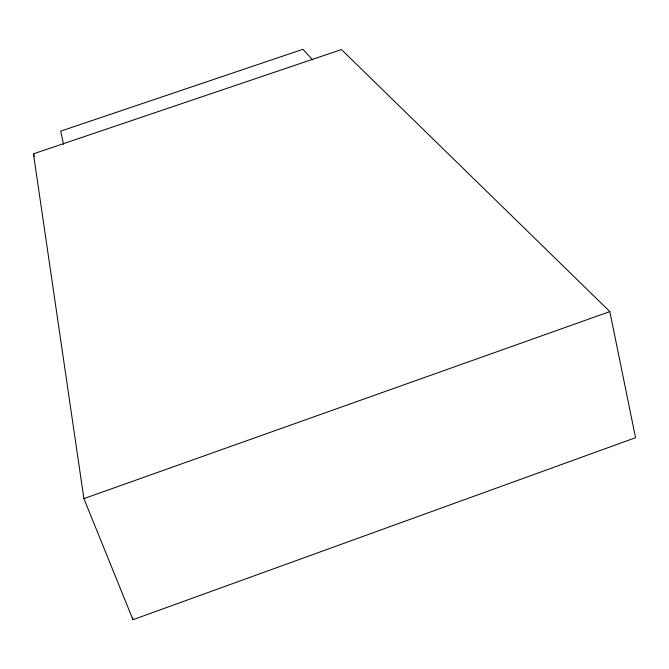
<?xml version="1.0" encoding="UTF-8"?>
<svg xmlns="http://www.w3.org/2000/svg" width="669" height="669" viewBox="0 0 669 669"><rect width="100%" height="100%" fill="white"/><g stroke="black" fill="none" stroke-linecap="round" stroke-linejoin="round"><path stroke-width="1" d="M132.98 619.711L635.55 437.71L609.835 311.595L341.458 49.548L33.45 153.828L83.893 498.622L132.98 619.711L132.613 617.654M83.893 498.622L609.835 311.595M312.816 60.026L302.94 49.289L60.703 131.141L63.538 144.395M33.45 153.828L34.345 156.212"/></g></svg>
